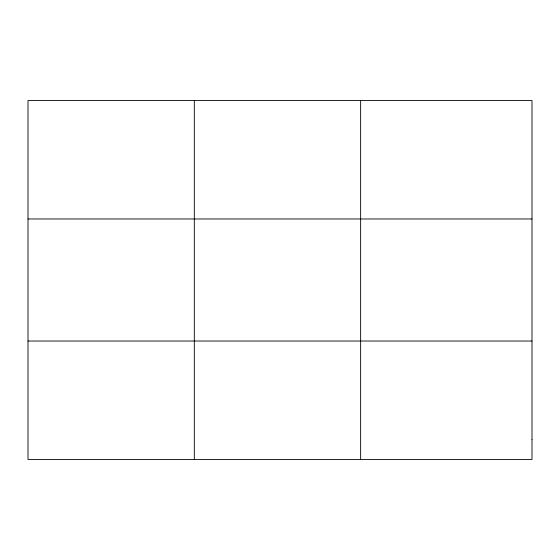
<?xml version="1.0" encoding="UTF-8"?>
<svg xmlns="http://www.w3.org/2000/svg" width="560" height="560" viewBox="0 0 560 560"><rect width="100%" height="100%" fill="white"/><g stroke="black" fill="none" stroke-linecap="round" stroke-linejoin="round"><path stroke-width="0.84" d="M194.32 100.513L194.32 459.487M360.64 100.513L360.64 459.487M28 218.974L532 218.974M28 341.026L532 341.026M532 439.747L532 459.487L28 459.487L28 100.513L532 100.513L532 439.747"/></g></svg>
